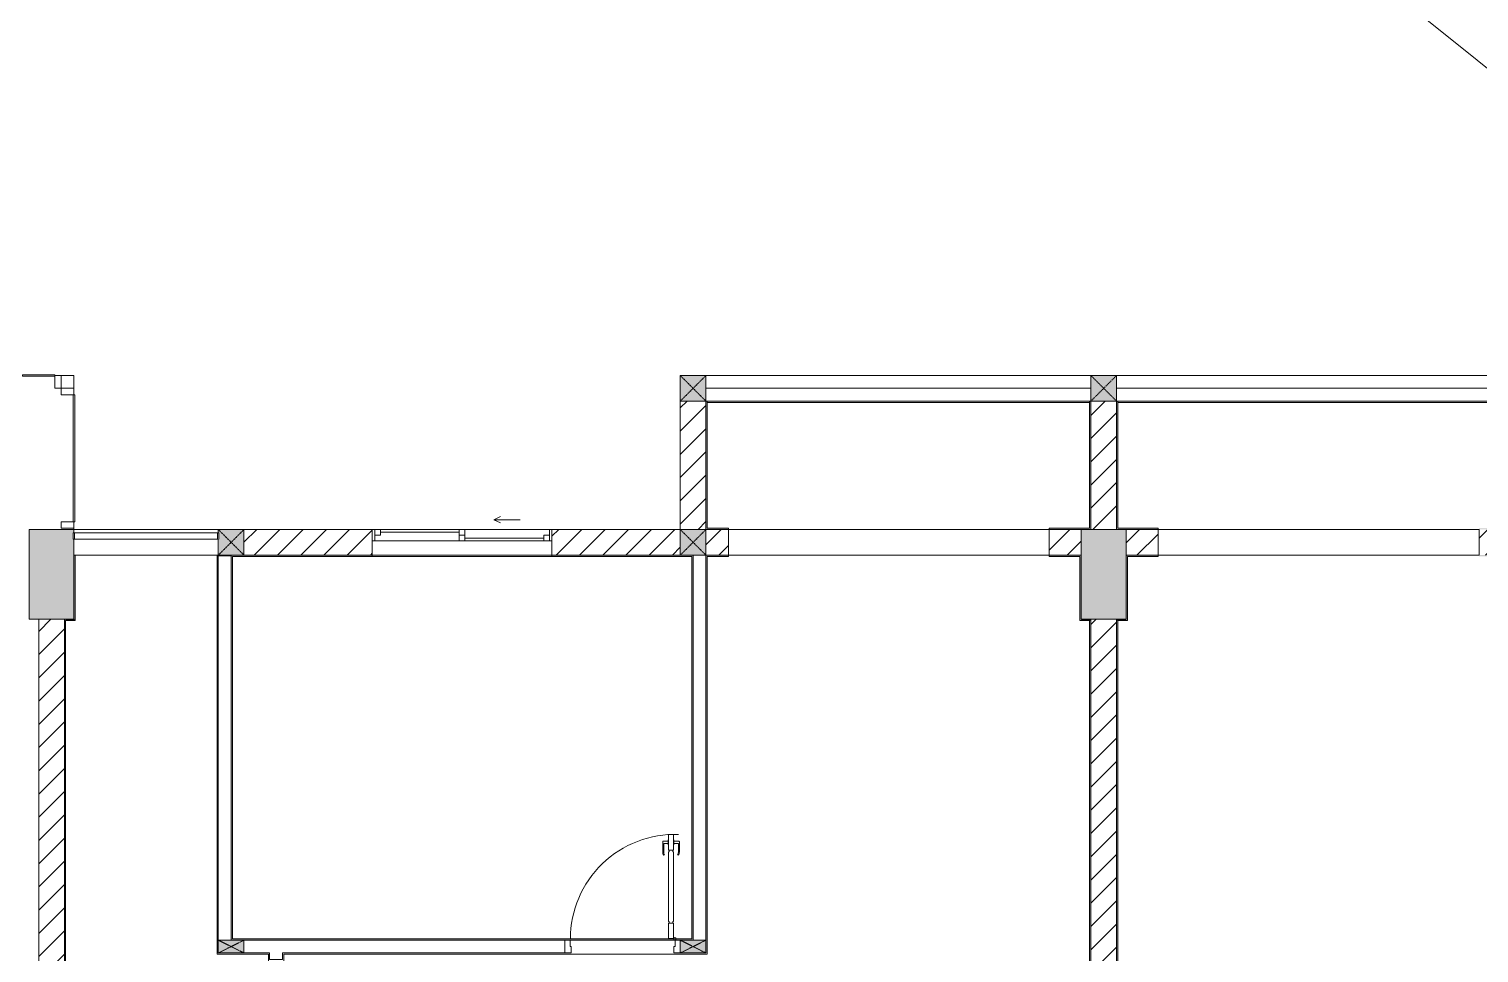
# Model space of a CAD drawing. Header units: millimetres. Extents: x 81424 to 264319, y 405 to 78637.
# Drawn here: x 220342 to 231642, y 41237 to 48437 of the extents above; entities that cross this region are included whole.
import ezdxf

# ---------------------------------------------------------------- set-up
doc = ezdxf.new("R2010")
doc.units = ezdxf.units.MM
doc.linetypes.add('IMPORT-Dash _2_', pattern=[6, 3, -3])
for name, color, linetype, lineweight in [('A-DETL-GENF-7', 130, 'Continuous', 9), ('A-DOOR-2', 130, 'Continuous', 9), ('A-FLOR-1', 130, 'Continuous', 9), ('A-FLOR-HRAL-2', 130, 'Continuous', 9), ('A-GLAZ-2', 130, 'Continuous', 9), ('A-GLAZ-CURT', 130, 'Continuous', 9), ('A-GLAZ-CWMG-1', 130, 'Continuous', 9), ('A-WALL-1', 130, 'Continuous', 9), ('A-WALL-PATT-4', 130, 'Continuous', 9), ('A_1404_dwg-1', 130, 'Continuous', 9), ('HOA GIO_TIEN GIANG_dwg-1', 7, 'Continuous', 18), ('I-WALL', 130, 'Continuous', 9), ('I-WALL-1', 130, 'Continuous', 9), ('S-COLS-1', 130, 'Continuous', 9), ('S-COLS-2', 130, 'Continuous', 9), ('S-COLS-4', 130, 'Continuous', 9), ('S-COLS-9', 130, 'IMPORT-Dash _2_', 9), ('S-COLS-HDLN-1', 130, 'IMPORT-Dash _2_', 9), ('TEXT', 130, 'Continuous', 9)]:
    doc.layers.add(name, color=color, linetype=linetype, lineweight=lineweight)
pattern_1 = [(45, (0, 0), (-90.50967, 90.50967), [])]

# ---------------------------------------------------------------- blocks, each defined once
blk = doc.blocks.new('A_1404_dwg_NCV_TKTC_KET CAU_rvt-1-TKTC_MB HOÀN THIỆN SÀN TẦNG 3-4-4819833-KeyPlan-CH4')
at = {"layer": 'S-COLS-1'}
for points in [[(83453, 43837), (83453, 43837), (83728, 43837), (83723, 44537), (83378, 44537), (83378, 43837)], [(91928, 43837), (91928, 44537), (91578, 44537), (91578, 43837), (91853, 43837)]]:
    blk.add_hatch(color=256, dxfattribs=at).paths.add_polyline_path(points)
at = {"layer": 'S-COLS-2'}
for p, q in [((91578, 44537), (91578, 44337)), ((91853, 44537), (91653, 44537)), ((91928, 44337), (91928, 44537)), ((83728, 43837), (83728, 44337)), ((91653, 43837), (91853, 43837))]:
    blk.add_line(p, q, dxfattribs=at)
at = {"layer": 'S-COLS-2', "flags": 128}
blk.add_lwpolyline([(83728, 44537), (83378, 44537), (83378, 43837), (83653, 43837)], dxfattribs=at)
blk = doc.blocks.new('A_1404_dwg_DOOR_CW_01 CANH MO-PANEL KINH - DIW_01-900x2200-CỬA GỖ VÂN LAMINATE-V61-TKTC_MB HOÀN THIỆN SÀN TẦNG 3-4-4819852-KeyPlan-CH4')
at = {"layer": 'A-DETL-GENF-7'}
for p, q in [((103259, 27050), (103259, 26970)), ((103267, 27076), (103274, 27071)), ((103267, 26987), (103267, 27050)), ((103381, 27076), (103374, 27071)), ((103381, 26987), (103381, 27050)), ((103389, 27050), (103389, 26970)), ((103302, 26966), (103263, 26966)), ((103302, 26983), (103271, 26983)), ((103346, 26983), (103377, 26983)), ((103346, 26966), (103385, 26966))]:
    blk.add_line(p, q, dxfattribs=at)
at = {"layer": 'A-DETL-GENF-7', "flags": 128}
for points in [[(103344, 27605), (103304, 27605), (103304, 27725), (103344, 27725)], [(103338, 27591), (103344, 27591), (103344, 27049), (103338, 27049), (103338, 27035), (103310, 27035), (103310, 27049), (103304, 27049), (103304, 27591), (103310, 27591), (103310, 27605), (103338, 27605)], [(103304, 26915), (103344, 26915), (103344, 27035), (103304, 27035)], [(103302, 26995), (103304, 26995), (103304, 26955), (103302, 26955)], [(103346, 26995), (103344, 26995), (103344, 26955), (103346, 26955)]]:
    blk.add_lwpolyline(points, close=True, dxfattribs=at)
at = {"layer": 'A-DETL-GENF-7'}
blk.add_circle((103294, 27727), 10, dxfattribs=at)
for centre, radius, start, end in [((103294, 27727), 814, 268, 0), ((103304, 27050), 45, 145, 180), ((103304, 27050), 37, 145, 180), ((103344, 27050), 37, 0, 35), ((103344, 27050), 45, 0, 35), ((103263, 26970), 4, 180, 270), ((103271, 26987), 4, 180, 270), ((103377, 26987), 4, 270, 0), ((103385, 26970), 4, 270, 0)]:
    blk.add_arc(centre, radius, start, end, dxfattribs=at)
at = {"layer": 'A-DOOR-2'}
blk.add_line((103294, 27737), (103319, 27737), dxfattribs=at)
at = {"layer": 'A-DOOR-2', "flags": 128}
blk.add_lwpolyline([(103253, 27837), (103301, 27837), (103301, 27787), (103291, 27787), (103291, 27737), (103253, 27737)], dxfattribs=at)
blk.add_lwpolyline([(104151, 27837), (104151, 27737), (104111, 27737), (104111, 27787), (104101, 27787), (104101, 27837)], close=True, dxfattribs=at)
blk = doc.blocks.new('A_1404_dwg_Railing - 50 x 10mm-901205-TKTC_MB HOÀN THIỆN SÀN TẦNG 3-4-4819863-KeyPlan-CH4')
at = {"layer": 'A-FLOR-HRAL-2', "flags": 128}
blk.add_lwpolyline([(107983, 24612), (107983, 24562), (107973, 24562), (107973, 24612)], close=True, dxfattribs=at)
blk = doc.blocks.new('A_1404_dwg_Railing - 50 x 10mm-901205-TKTC_MB HOÀN THIỆN SÀN TẦNG 3-4-V96-KeyPlan-CH4')
at = {"layer": 'A-FLOR-HRAL-2'}
blk.add_line((106848, 24562), (106848, 24612), dxfattribs=at)
at = {"layer": 'A-FLOR-HRAL-2', "flags": 128}
blk.add_lwpolyline([(106858, 24612), (106858, 24562), (106848, 24562)], dxfattribs=at)
blk = doc.blocks.new('A_1404_dwg_Railing - Railing-999041-TKTC_MB HOÀN THIỆN SÀN TẦNG 3-4-4819934-KeyPlan-CH4')
at = {"layer": 'A-FLOR-HRAL-2'}
for p, q in [((84848, 44512), (83733, 44512)), ((83733, 44462), (84848, 44462))]:
    blk.add_line(p, q, dxfattribs=at)
at = {"rotation": 180}
for name in ['A_1404_dwg_Railing - 50 x 10mm-901205-TKTC_MB HOÀN THIỆN SÀN TẦNG 3-4-4819863-KeyPlan-CH4', 'A_1404_dwg_Railing - 50 x 10mm-901205-TKTC_MB HOÀN THIỆN SÀN TẦNG 3-4-V96-KeyPlan-CH4']:
    blk.add_blockref(name, (191705, 69074), dxfattribs=at)
blk = doc.blocks.new('A_1404_dwg_G1_SOF - BO TRU - 100x200-746114-TKTC_MB HOÀN THIỆN SÀN TẦNG 3-4-4819846-KeyPlan-CH4')
at = {"layer": 'S-COLS-1'}
blk.add_hatch(color=256, dxfattribs=at).paths.add_polyline_path([(49953, 40037), (49953, 40237), (49853, 40237), (49853, 40037)])
at = {"layer": 'S-COLS-1', "flags": 128}
blk.add_lwpolyline([(49853, 40037), (49853, 40237), (49953, 40237), (49953, 40037)], close=True, dxfattribs=at)
at = {"layer": 'S-COLS-HDLN-1'}
for p, q in [((49953, 40037), (49853, 40237)), ((49853, 40037), (49953, 40237))]:
    blk.add_line(p, q, dxfattribs=at)
blk = doc.blocks.new('A_1404_dwg_NCV_TKTC_TANG 3 - 4_rvt-1-TKTC_MB HOÀN THIỆN SÀN TẦNG 3-4-4819943-KeyPlan-CH4')
at = {"layer": 'A-WALL-PATT-4'}
for points in [[(88663, 44537), (88663, 45537), (88653, 45537), (88653, 44537)], [(91653, 44547), (91653, 44547), (91653, 45537), (91643, 45537), (91643, 44547)], [(91863, 44547), (91863, 45537), (91853, 45537), (91853, 44547)], [(83728, 43837), (83738, 43837), (83738, 44337), (83728, 44337), (83728, 43837)], [(84843, 41227), (84853, 41227), (84853, 44337), (84843, 44337), (84843, 41237)], [(84953, 41337), (84963, 41337), (84963, 44337), (84953, 44337), (84953, 41347)], [(88543, 41337), (88553, 41337), (88553, 44327), (88543, 44327), (88543, 41347)], [(88663, 41237), (88663, 44337), (88653, 44337), (88653, 41237)], [(91568, 43827), (91578, 43827), (91578, 44327), (91568, 44327), (91568, 43837)], [(91928, 43827), (91938, 43827), (91938, 44327), (91928, 44327), (91928, 43837)], [(83653, 40537), (83663, 40537), (83663, 43837), (83653, 43837), (83653, 40547)], [(83663, 43827), (83738, 43827), (83738, 43837), (83663, 43837)], [(91643, 43827), (91653, 43827), (91653, 43837), (91578, 43837), (91578, 43827)], [(91653, 40537), (91653, 43827), (91643, 43827), (91643, 40537)], [(91853, 43827), (91928, 43827), (91928, 43837), (91853, 43837)], [(91853, 40537), (91863, 40537), (91863, 43827), (91853, 43827), (91853, 40547)], [(84963, 41337), (88543, 41337), (88543, 41347), (84963, 41347)]]:
    blk.add_hatch(color=256, dxfattribs=at).paths.add_polyline_path(points)
h = blk.add_hatch(color=256, dxfattribs=at)
h.paths.add_polyline_path([(91653, 44537), (91653, 44547), (91328, 44547), (91328, 44537), (91643, 44537)])
h.paths.add_polyline_path([(88828, 44537), (88828, 44547), (88663, 44547), (88663, 44537), (88828, 44537)])
h = blk.add_hatch(color=256, dxfattribs=at)
h.paths.add_polyline_path([(94678, 44537), (94843, 44537), (94843, 44547), (94678, 44547)])
h.paths.add_polyline_path([(91928, 44537), (92178, 44537), (92176, 44547), (91853, 44547), (91853, 44537)])
h = blk.add_hatch(color=256, dxfattribs=at)
h.paths.add_polyline_path([(86053, 44327), (86053, 44337), (84963, 44337), (84963, 44327), (86053, 44327)])
h.paths.add_polyline_path([(88453, 44327), (88553, 44327), (88553, 44337), (87453, 44337), (87453, 44327)])
h = blk.add_hatch(color=256, dxfattribs=at)
h.paths.add_polyline_path([(91328, 44327), (91578, 44337), (91328, 44337)])
h.paths.add_polyline_path([(88828, 44327), (88828, 44337), (88663, 44337), (88663, 44327), (88828, 44327)])
h.paths.add_polyline_path([(91578, 44327), (91578, 44327), (91578, 44337), (91328, 44327), (91568, 44327)])
h = blk.add_hatch(color=256, dxfattribs=at)
h.paths.add_polyline_path([(94678, 44327), (94843, 44327), (94843, 44337), (94678, 44337)])
h.paths.add_polyline_path([(91938, 44327), (92178, 44327), (92176, 44337), (91928, 44337), (91928, 44327)])
at = {"layer": 'A-FLOR-1'}
for p, q in [((91328, 44337), (91328, 44537)), ((94678, 44337), (92178, 44337))]:
    blk.add_line(p, q, dxfattribs=at)
at = {"layer": 'A-FLOR-1', "flags": 128}
blk.add_lwpolyline([(91328, 44537), (88828, 44537), (88828, 44337), (91328, 44337), (88828, 44337)], dxfattribs=at)
blk.add_lwpolyline([(94678, 44537), (92178, 44537), (92178, 44337), (94678, 44337)], close=True, dxfattribs=at)
at = {"layer": 'A-WALL-1'}
for p, q in [((83728, 44337), (83728, 44462)), ((84852, 44337), (84852, 44462)), ((84843, 44337), (83738, 44337)), ((88653, 44337), (88553, 44337)), ((88553, 44337), (88553, 41337)), ((88653, 41337), (88653, 44337))]:
    blk.add_line(p, q, dxfattribs=at)
at = {"layer": 'A-WALL-1', "flags": 128}
for points in [[(83728, 44512), (83728, 44537), (84852, 44537), (84852, 44512)], [(84953, 41337), (84953, 44332), (84853, 44332), (84853, 41337)], [(85053, 41237), (85253, 41237), (85253, 41187), (85353, 41187), (85353, 41237), (87554, 41237), (87554, 41337), (85053, 41337)]]:
    blk.add_lwpolyline(points, dxfattribs=at)
at = {"layer": 'I-WALL'}
for p, q in [((88663, 45537), (91643, 45537)), ((91643, 45527), (88663, 45527)), ((91863, 45537), (94843, 45537)), ((94843, 45527), (91863, 45527)), ((86053, 44337), (87453, 44337)), ((87453, 44327), (86053, 44327))]:
    blk.add_line(p, q, dxfattribs=at)
at = {"layer": 'I-WALL-1'}
for p, q in [((91653, 45537), (91643, 45537)), ((84953, 44337), (84953, 41337)), ((88553, 44337), (88453, 44337)), ((85053, 41337), (88453, 41337))]:
    blk.add_line(p, q, dxfattribs=at)
at = {"layer": 'I-WALL-1', "flags": 128}
for points in [[(88663, 44547), (88663, 45537), (88653, 45537), (88653, 44537), (88663, 44537), (88828, 44537), (88828, 44547)], [(91853, 45537), (91853, 44547), (91853, 44537), (92178, 44537), (92178, 44547), (91863, 44547), (91863, 45537)]]:
    blk.add_lwpolyline(points, close=True, dxfattribs=at)
for points in [[(91643, 45537), (91643, 44547), (91328, 44547), (91328, 44537), (91653, 44537), (91653, 44547), (91653, 45537)], [(83738, 40537), (83738, 40547), (83663, 40547), (83663, 43827), (83738, 43827), (83738, 43837), (83738, 44337), (83728, 44337), (83728, 43837), (83663, 43837), (83653, 43837), (83653, 40537), (83663, 40537), (83728, 40537), (83728, 40247), (83728, 40237), (85153, 40237)], [(84853, 41337), (84853, 44337), (84843, 44337), (84843, 41227), (84853, 41227), (85243, 41227), (85243, 40247), (83738, 40247), (83738, 40537)], [(85053, 44337), (84963, 44337), (84953, 44337)], [(88453, 44337), (87453, 44337), (87453, 44327), (88543, 44327), (88543, 41347), (84963, 41347), (84963, 44327), (86053, 44327), (86053, 44337), (85053, 44337)], [(88653, 40237), (88653, 35747), (88653, 35737), (88803, 35737), (88803, 35747), (88663, 35747), (88663, 40247), (88653, 40247), (85363, 40247), (85363, 41227), (88663, 41227), (88663, 41237), (88663, 44327), (88828, 44327), (88828, 44337), (88663, 44337)], [(88553, 41337), (88553, 44327), (88553, 44337)], [(88663, 44337), (88653, 44337), (88653, 41237)], [(91653, 40537), (91653, 43827), (91653, 43837), (91578, 43837), (91578, 44327), (91578, 44337), (91328, 44337), (91328, 44327), (91568, 44327), (91568, 43827), (91578, 43827), (91643, 43827), (91643, 40547)], [(91863, 40547), (91863, 43827), (91928, 43827), (91938, 43827), (91938, 44327), (92178, 44327), (92178, 44337), (91928, 44337), (91928, 44327), (91928, 43837), (91853, 43837), (91853, 43827), (91853, 40537)]]:
    blk.add_lwpolyline(points, dxfattribs=at)
blk.add_blockref('A_1404_dwg_Railing - Railing-999041-TKTC_MB HOÀN THIỆN SÀN TẦNG 3-4-4819934-KeyPlan-CH4', (0, 0))
for name, p, rotation in [('A_1404_dwg_DOOR_CW_01 CANH MO-PANEL KINH - DIW_01-900x2200-CỬA GỖ VÂN LAMINATE-V61-TKTC_MB HOÀN THIỆN SÀN TẦNG 3-4-4819852-KeyPlan-CH4', (191705, 69074), 180), ('A_1404_dwg_G1_SOF - BO TRU - 100x200-746114-TKTC_MB HOÀN THIỆN SÀN TẦNG 3-4-4819846-KeyPlan-CH4', (44816, 91190), 270), ('A_1404_dwg_G1_SOF - BO TRU - 100x200-746114-TKTC_MB HOÀN THIỆN SÀN TẦNG 3-4-4819846-KeyPlan-CH4', (48416, 91190), 270)]:
    blk.add_blockref(name, p, dxfattribs=dict(rotation=rotation))
blk = doc.blocks.new('A_1404_dwg_1_FAMILY RVT - W01-WxH 1400x1400xmm-389822-TKTC_MB HOÀN THIỆN SÀN TẦNG 3-4-4819949-KeyPlan-CH4')
at = {"layer": 'A-GLAZ-2'}
for p, q in [((50001, 78313), (50204, 78313)), ((49052, 78237), (49052, 78037)), ((49072, 78237), (49072, 78148)), ((49116, 78215), (49730, 78215)), ((49730, 78237), (49775, 78237)), ((50433, 78237), (50433, 78148)), ((49775, 78192), (49730, 78192)), ((49775, 78170), (50389, 78170))]:
    blk.add_line(p, q, dxfattribs=at)
at = {"layer": 'A-GLAZ-2', "flags": 128}
for points in [[(50052, 78339), (50001, 78313), (50052, 78288)], [(50452, 78037), (50452, 78237), (49052, 78237), (49116, 78237)], [(49730, 78148), (49730, 78237), (49116, 78237), (49116, 78192), (49072, 78192)], [(49775, 78148), (49775, 78237), (50433, 78237), (50452, 78237)], [(49052, 78148), (49072, 78148), (49730, 78148), (49775, 78148), (50389, 78148), (50452, 78148)], [(50433, 78192), (50389, 78192), (50389, 78148)]]:
    blk.add_lwpolyline(points, dxfattribs=at)
blk = doc.blocks.new('A_1404_dwg_Rectangular Mullion - 50 x 100mm-1838999-TKTC_MB HOÀN THIỆN SÀN TẦNG 3-4-4819978-KeyPlan-CH4')
at = {"layer": 'A-GLAZ-CWMG-1', "flags": 128}
blk.add_lwpolyline([(83578, 45637), (83628, 45637), (83628, 45737), (83578, 45737)], close=True, dxfattribs=at)
blk = doc.blocks.new('A_1404_dwg_System Panel - Glazed-1901962-TKTC_MB HOÀN THIỆN SÀN TẦNG 3-4-4819979-KeyPlan-CH4')
at = {"layer": 'A-GLAZ-CURT', "flags": 128}
blk.add_lwpolyline([(83328, 45731), (83578, 45731), (83578, 45743), (83328, 45743)], close=True, dxfattribs=at)
blk = doc.blocks.new('A_1404_dwg_System Panel - Glazed-1903588-TKTC_MB HOÀN THIỆN SÀN TẦNG 3-4-4819983-KeyPlan-CH4')
at = {"layer": 'A-GLAZ-CURT', "flags": 128}
blk.add_lwpolyline([(83734, 44597), (83734, 45587), (83722, 45587), (83722, 44597)], close=True, dxfattribs=at)
blk = doc.blocks.new('A_1404_dwg_Rectangular Mullion - 50 x 100mm-1286808-TKTC_MB HOÀN THIỆN SÀN TẦNG 3-4-4819971-KeyPlan-CH4')
at = {"layer": 'A-GLAZ-CWMG-1', "flags": 128}
blk.add_lwpolyline([(44803, 24477), (44803, 24527), (44703, 24527), (44703, 24477)], close=True, dxfattribs=at)
blk = doc.blocks.new('A_1404_dwg_Rectangular Mullion - 50 x 100mm-1286811-TKTC_MB HOÀN THIỆN SÀN TẦNG 3-4-4819975-KeyPlan-CH4')
at = {"layer": 'A-GLAZ-CWMG-1', "flags": 128}
blk.add_lwpolyline([(116153, 24527), (116153, 24477), (116253, 24477), (116253, 24527)], close=True, dxfattribs=at)
blk = doc.blocks.new('A_1404_dwg_G1_SOF - BO TRU - 200x200-3054293-TKTC_MB HOÀN THIỆN SÀN TẦNG 3-4-4819986-KeyPlan-CH4')
at = {"layer": 'S-COLS-9'}
blk.add_hatch(color=256, dxfattribs=at).paths.add_polyline_path([(41853, 71512), (42053, 71512), (42052, 71712), (41853, 71712)])
at = {"layer": 'S-COLS-4', "flags": 128}
blk.add_lwpolyline([(42053, 71712), (41853, 71712), (41853, 71512), (42053, 71512)], close=True, dxfattribs=at)
at = {"layer": 'S-COLS-HDLN-1'}
for p, q in [((42053, 71712), (41853, 71512)), ((41853, 71712), (42053, 71512))]:
    blk.add_line(p, q, dxfattribs=at)
blk = doc.blocks.new('A_1404_dwg_G1_SOF - BO TRU - 200x200-V34-TKTC_MB HOÀN THIỆN SÀN TẦNG 3-4-4820013-KeyPlan-CH4')
at = {"layer": 'S-COLS-9'}
blk.add_hatch(color=256, dxfattribs=at).paths.add_polyline_path([(91653, 45537), (91853, 45537), (91853, 45737), (91653, 45737)])
at = {"layer": 'S-COLS-4', "flags": 128}
blk.add_lwpolyline([(91653, 45537), (91853, 45537), (91853, 45737), (91653, 45737), (91653, 45537)], dxfattribs=at)
at = {"layer": 'S-COLS-HDLN-1'}
for p, q in [((91853, 45737), (91653, 45537)), ((91653, 45737), (91853, 45537))]:
    blk.add_line(p, q, dxfattribs=at)
blk = doc.blocks.new('A_1404_dwg_G1_SOF - BO TRU - 200x200-V36-TKTC_MB HOÀN THIỆN SÀN TẦNG 3-4-4820015-KeyPlan-CH4')
at = {"layer": 'S-COLS-9'}
blk.add_hatch(color=256, dxfattribs=at).paths.add_polyline_path([(84963, 44337), (85053, 44337), (85053, 44537), (84853, 44537), (84858, 44512), (84858, 44337), (84953, 44337)])
at = {"layer": 'S-COLS-4', "flags": 128}
for points in [[(85053, 44337), (85053, 44537), (84853, 44537), (84853, 44512)], [(84853, 44462), (84853, 44337), (84953, 44337)]]:
    blk.add_lwpolyline(points, dxfattribs=at)
at = {"layer": 'S-COLS-HDLN-1'}
for p, q in [((85053, 44537), (84853, 44337)), ((84853, 44537), (85053, 44337))]:
    blk.add_line(p, q, dxfattribs=at)
blk = doc.blocks.new('A_1404_dwg_G1_SOF - BO TRU - 200x200-V12-TKTC_MB HOÀN THIỆN SÀN TẦNG 3-4-4819991-KeyPlan-CH4')
at = {"layer": 'S-COLS-9'}
blk.add_hatch(color=256, dxfattribs=at).paths.add_polyline_path([(42053, 20337), (42053, 20537), (41853, 20537), (41853, 20337)])
at = {"layer": 'S-COLS-4', "flags": 128}
blk.add_lwpolyline([(42053, 20337), (42053, 20537), (41853, 20537), (41853, 20337)], dxfattribs=at)
at = {"layer": 'S-COLS-HDLN-1'}
for p, q in [((42053, 20537), (41853, 20337)), ((41853, 20537), (42053, 20337))]:
    blk.add_line(p, q, dxfattribs=at)
blk = doc.blocks.new('A_1404_dwg-4819832-KeyPlan-CH4')
at = {"layer": 'A-WALL-PATT-4'}
h = blk.add_hatch(dxfattribs=at)
h.set_pattern_fill('FP_29', color=256, style=0, pattern_type=2)
h.set_pattern_definition(pattern_1)
h.paths.add_polyline_path([(88453, 44537), (88653, 44537), (88653, 45537), (88453, 45537), (88453, 44537)])
h = blk.add_hatch(dxfattribs=at)
h.set_pattern_fill('FP_29', color=256, style=0, pattern_type=2)
h.set_pattern_definition(pattern_1)
h.paths.add_polyline_path([(91853, 44537), (91853, 45537), (91653, 45537), (91653, 44537)])
h = blk.add_hatch(dxfattribs=at)
h.set_pattern_fill('FP_29', color=256, style=0, pattern_type=2)
h.set_pattern_definition(pattern_1)
h.paths.add_polyline_path([(87453, 44337), (88453, 44337), (88453, 44537), (87453, 44537), (87453, 44337)])
h.paths.add_polyline_path([(85053, 44337), (86053, 44337), (86053, 44537), (85053, 44537), (85053, 44462)])
h = blk.add_hatch(dxfattribs=at)
h.set_pattern_fill('FP_29', color=256, style=0, pattern_type=2)
h.set_pattern_definition(pattern_1)
h.paths.add_polyline_path([(88653, 44337), (88828, 44337), (88828, 44537), (88653, 44535)])
h.paths.add_polyline_path([(91578, 44337), (91578, 44537), (91328, 44537), (91328, 44337)])
h.paths.add_polyline_path([(88828, 44537), (88828, 44537), (88663, 44537)])
h = blk.add_hatch(dxfattribs=at)
h.set_pattern_fill('FP_29', color=256, style=0, pattern_type=2)
h.set_pattern_definition(pattern_1)
h.paths.add_polyline_path([(94678, 44337), (94852, 44337), (94852, 44537), (94678, 44537), (94678, 44337)])
h.paths.add_polyline_path([(92176, 44337), (92178, 44337), (92176, 44537), (91928, 44537), (91928, 44337)])
h = blk.add_hatch(dxfattribs=at)
h.set_pattern_fill('FP_29', color=256, style=0, pattern_type=2)
h.set_pattern_definition(pattern_1)
h.paths.add_polyline_path([(83653, 40537), (83653, 43837), (83453, 43837), (83453, 40537), (83653, 40537)])
h = blk.add_hatch(dxfattribs=at)
h.set_pattern_fill('FP_29', color=256, style=0, pattern_type=2)
h.set_pattern_definition(pattern_1)
h.paths.add_polyline_path([(91853, 40537), (91853, 43837), (91653, 43837), (91653, 40537)])
at = {"layer": 'A-FLOR-1'}
blk.add_line((83728, 44537), (83728, 44547), dxfattribs=at)
at = {"layer": 'A-FLOR-1', "flags": 128}
blk.add_lwpolyline([(83728, 45637), (83728, 45737), (83578, 45737)], dxfattribs=at)
at = {"layer": 'A-WALL-1'}
for p, q in [((88653, 45737), (88453, 45737)), ((88653, 45737), (91653, 45737)), ((91853, 45737), (91653, 45737)), ((91853, 45737), (94853, 45737)), ((91653, 45637), (88653, 45637)), ((94853, 45637), (91853, 45637)), ((88653, 44537), (88653, 45537)), ((84853, 44537), (84853, 44512)), ((86053, 44537), (85053, 44537)), ((88828, 44337), (88828, 44537)), ((91578, 44337), (91578, 44537)), ((91653, 44537), (91853, 44537)), ((91928, 44537), (91928, 44337)), ((84853, 44462), (84853, 44337)), ((83653, 43837), (83453, 43837)), ((83453, 43837), (83453, 40537)), ((83653, 40537), (83653, 43837)), ((91853, 43837), (91653, 43837))]:
    blk.add_line(p, q, dxfattribs=at)
at = {"layer": 'A-WALL-1', "flags": 128}
blk.add_lwpolyline([(88453, 45537), (88453, 44537), (87453, 44537)], dxfattribs=at)
for name, p in [('A_1404_dwg_NCV_TKTC_KET CAU_rvt-1-TKTC_MB HOÀN THIỆN SÀN TẦNG 3-4-4819833-KeyPlan-CH4', (0, 0)), ('A_1404_dwg_NCV_TKTC_TANG 3 - 4_rvt-1-TKTC_MB HOÀN THIỆN SÀN TẦNG 3-4-4819943-KeyPlan-CH4', (0, 0)), ('A_1404_dwg_System Panel - Glazed-1901962-TKTC_MB HOÀN THIỆN SÀN TẦNG 3-4-4819979-KeyPlan-CH4', (0, 0)), ('A_1404_dwg_Rectangular Mullion - 50 x 100mm-1838999-TKTC_MB HOÀN THIỆN SÀN TẦNG 3-4-4819978-KeyPlan-CH4', (0, 0)), ('A_1404_dwg_G1_SOF - BO TRU - 200x200-3054293-TKTC_MB HOÀN THIỆN SÀN TẦNG 3-4-4819986-KeyPlan-CH4', (46600, -25975)), ('A_1404_dwg_G1_SOF - BO TRU - 200x200-V34-TKTC_MB HOÀN THIỆN SÀN TẦNG 3-4-4820013-KeyPlan-CH4', (0, 0)), ('A_1404_dwg_Rectangular Mullion - 50 x 100mm-1286808-TKTC_MB HOÀN THIỆN SÀN TẦNG 3-4-4819971-KeyPlan-CH4', (38925, 21110)), ('A_1404_dwg_System Panel - Glazed-1903588-TKTC_MB HOÀN THIỆN SÀN TẦNG 3-4-4819983-KeyPlan-CH4', (0, 0)), ('A_1404_dwg_1_FAMILY RVT - W01-WxH 1400x1400xmm-389822-TKTC_MB HOÀN THIỆN SÀN TẦNG 3-4-4819949-KeyPlan-CH4', (37000, -33700)), ('A_1404_dwg_G1_SOF - BO TRU - 200x200-V36-TKTC_MB HOÀN THIỆN SÀN TẦNG 3-4-4820015-KeyPlan-CH4', (0, 0)), ('A_1404_dwg_G1_SOF - BO TRU - 200x200-V12-TKTC_MB HOÀN THIỆN SÀN TẦNG 3-4-4819991-KeyPlan-CH4', (46600, 24000))]:
    blk.add_blockref(name, p)
at = {"rotation": 180}
blk.add_blockref('A_1404_dwg_Rectangular Mullion - 50 x 100mm-1286811-TKTC_MB HOÀN THIỆN SÀN TẦNG 3-4-4819975-KeyPlan-CH4', (199880, 69074), dxfattribs=at)
blk = doc.blocks.new('HOA GIO_TIEN GIANG_dwg-1605386-KeyPlan-CH4')
at = {"layer": 'TEXT', "flags": 128}
blk.add_lwpolyline([(87943, 70705), (90317, 67176), (95655, 47399), (83787, 56909), (65127, 53648), (83070, 70832), (87943, 70705), (90317, 67176), (95655, 47399), (83787, 56909), (65127, 53648), (83070, 70832)], close=True, dxfattribs=at)

msp = doc.modelspace()

# ---------------------------------------------------------------- block references
at = {"layer": 'A_1404_dwg-1'}
msp.add_blockref('A_1404_dwg-4819832-KeyPlan-CH4', (136964.6, 0), dxfattribs=at)
at = {"layer": 'HOA GIO_TIEN GIANG_dwg-1'}
msp.add_blockref('HOA GIO_TIEN GIANG_dwg-1605386-KeyPlan-CH4', (136964.6, 0), dxfattribs=at)

doc.saveas('drawing.dxf')
